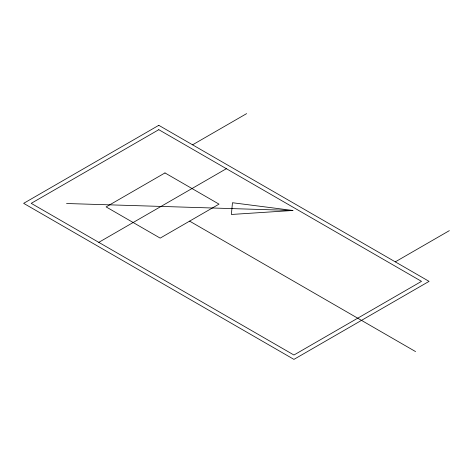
<?xml version="1.0" encoding="UTF-8"?>
<svg xmlns="http://www.w3.org/2000/svg" width="473" height="473" viewBox="0 0 473 473"><rect width="100%" height="100%" fill="white"/><g stroke="black" fill="none" stroke-linecap="round" stroke-linejoin="round"><path stroke-width="0.71" d="M192.576 144.821L246.634 113.615M98.792 242.353L226.366 168.695M395.292 261.859L449.35 230.647M292.917 210.479L231.38 214.47L232.462 202.734L292.917 210.479L66.551 203.514M189.608 221.128L415.566 351.587M158.792 125.315L23.65 203.343L293.934 359.385L429.076 281.364L158.792 125.315M158.792 129.685L31.218 203.343L293.934 355.016L421.508 281.364L158.792 129.685M164.976 172.929L106.123 206.908L160.181 238.12L219.029 204.141L164.976 172.929"/></g></svg>
